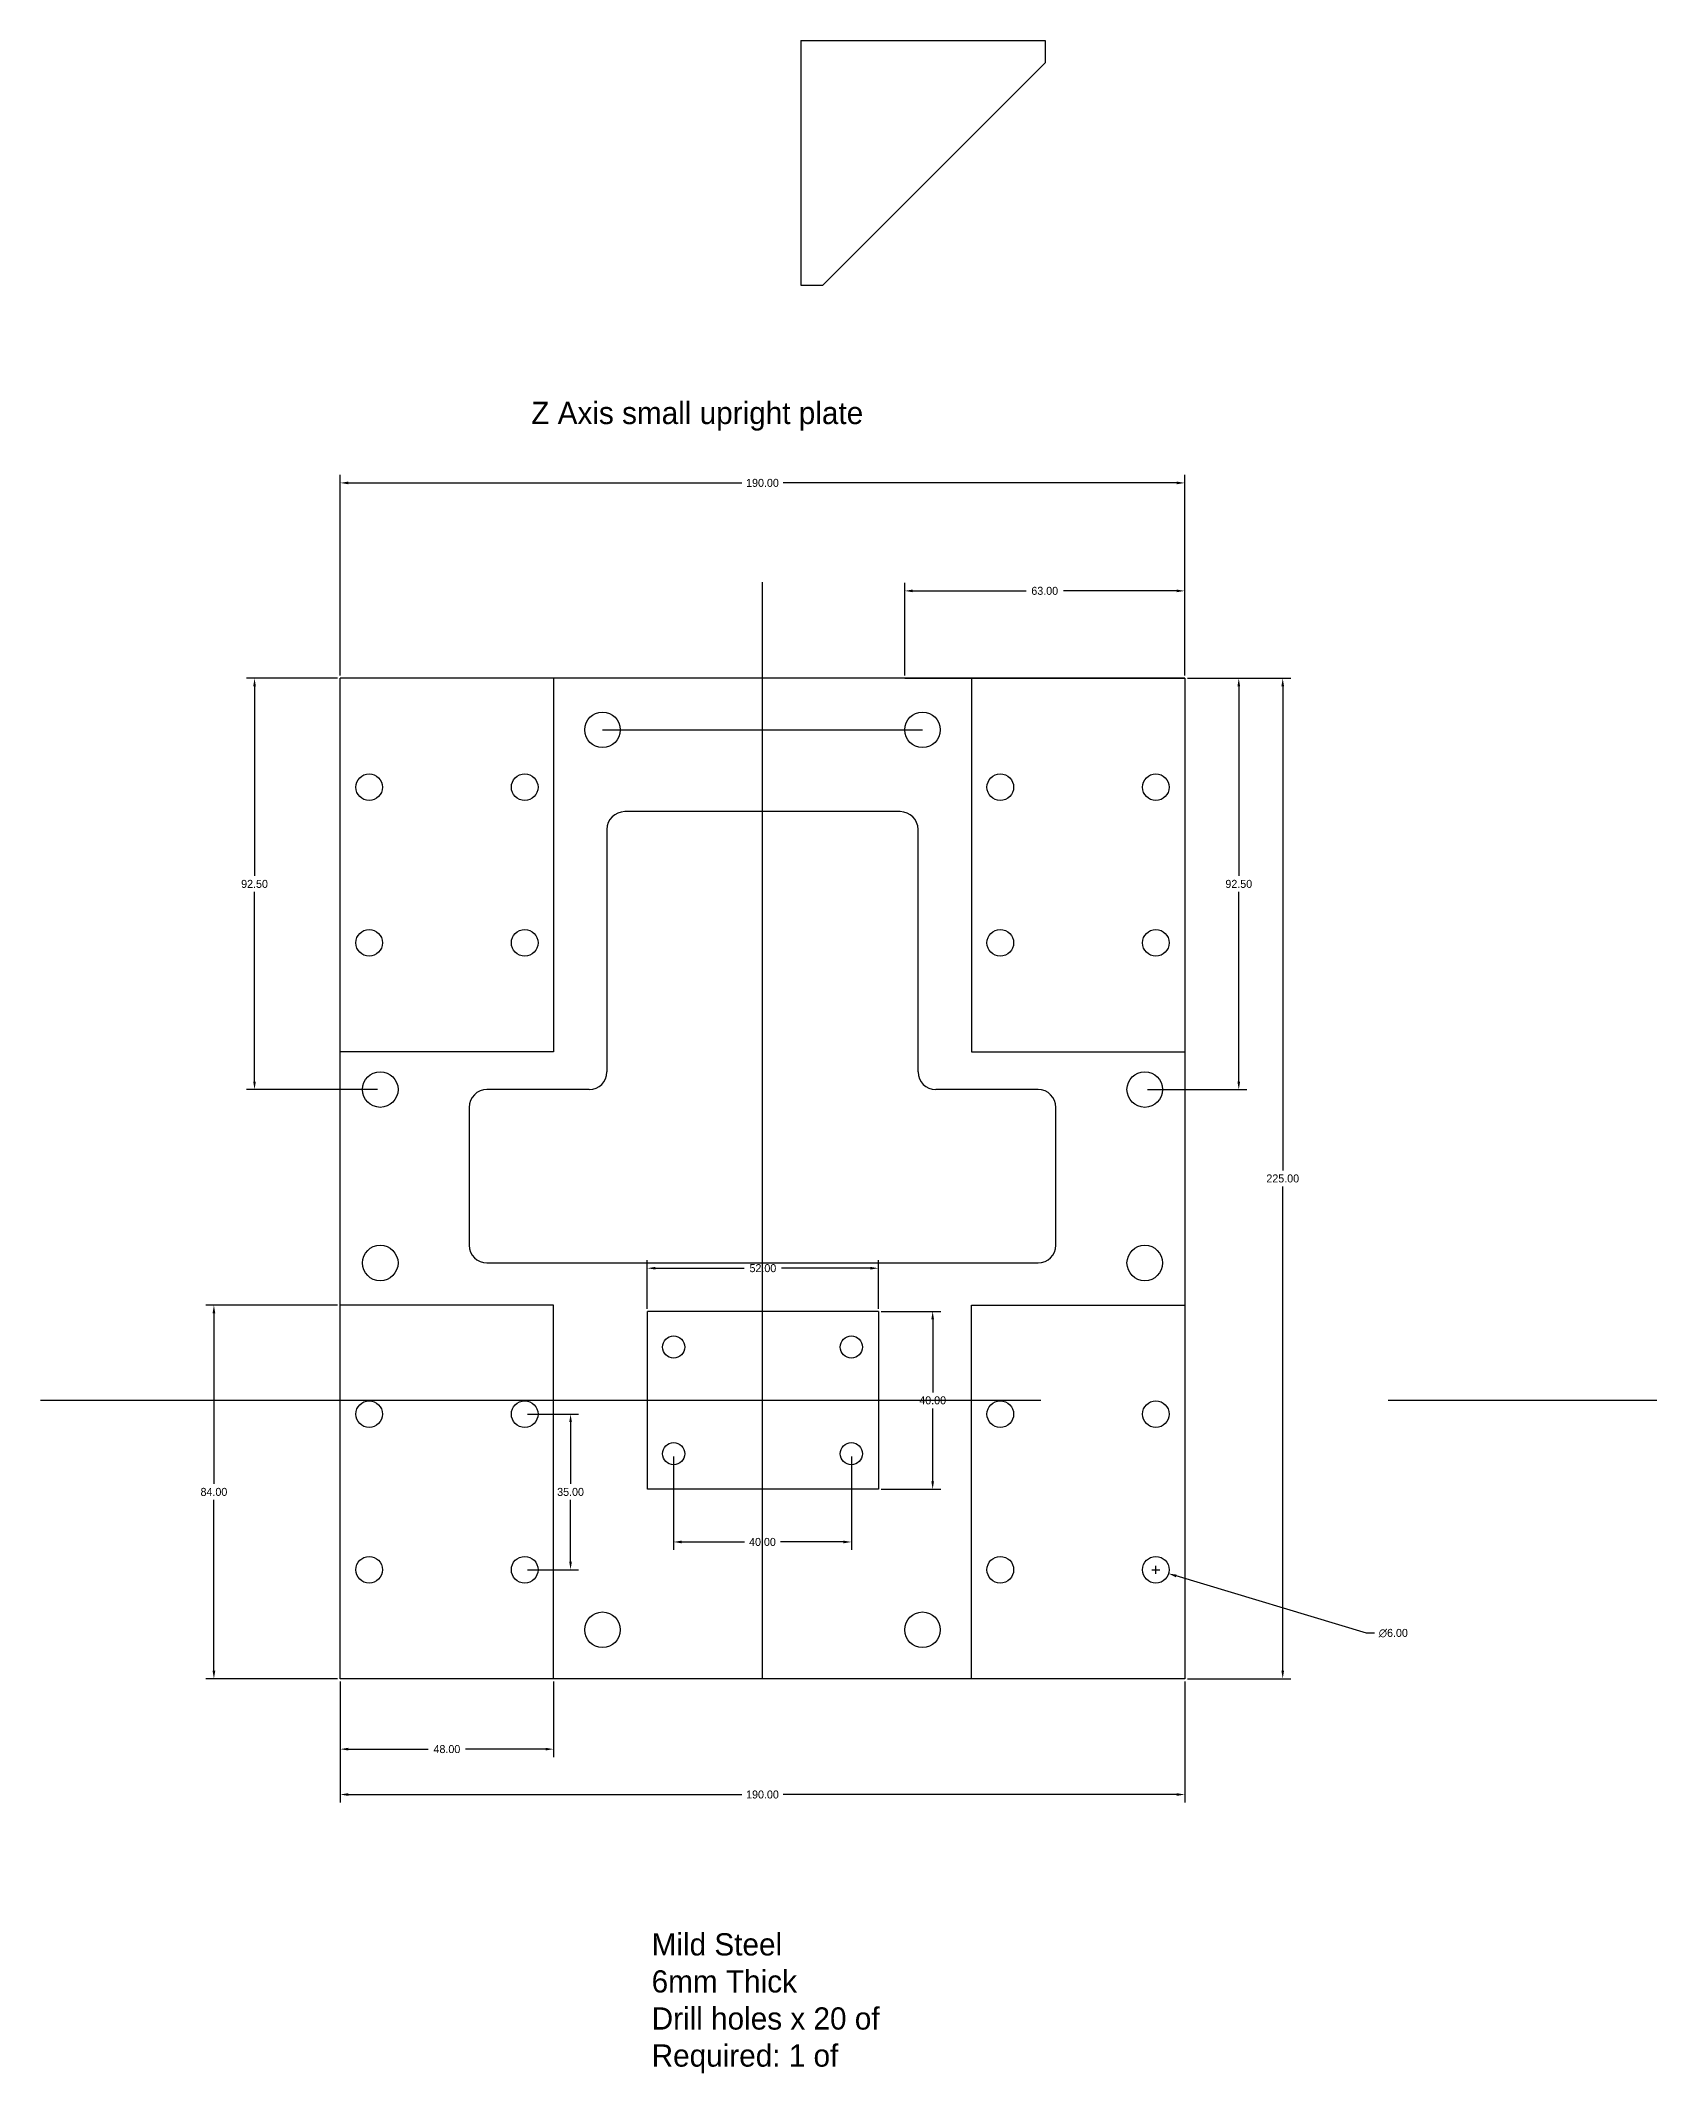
# Model space of a CAD drawing. Header units: inches. Extents: x -932 to -71, y -368 to 154.
# Drawn here: x -932.2 to -570.3, y -356 to 101.1 of the extents above; entities that cross this region are included whole.
import ezdxf

# ---------------------------------------------------------------- set-up
doc = ezdxf.new("R2010")
doc.units = ezdxf.units.IN
doc.header["$MEASUREMENT"] = 0
doc.dimstyles.get("Standard").update_dxf_attribs({"dimscale": 10, "dimtxt": 0.18, "dimasz": 0.18, "dimexe": 0.18, "dimexo": 0.0625, "dimgap": 0.09, "dimtad": 0, "dimtih": 1, "dimtoh": 1, "dimzin": 0, "dimdsep": 46, "dimtxsty": 'Standard', "dimcen": 0.09, "dimadec": 0, "dimazin": 0, "dimtfac": 1, "dimtofl": 0, "dimtmove": 0, "dimatfit": 3, "dimfxl": 1, "dimtolj": 1, "dimtzin": 0, "dimarcsym": 0})

# ---------------------------------------------------------------- blocks, each defined once
blk = doc.blocks.new('*D10')
at = {"color": 0, "lineweight": -2}
for p, q in [((-865.46, -183.28), (-895.06, -183.28)), ((-893.26, -185.08), (-893.26, -223.48)), ((-893.26, -265.48), (-893.26, -227.08)), ((-865.46, -267.28), (-895.06, -267.28))]:
    blk.add_line(p, q, dxfattribs=at)
at = {"color": 0}
for points in [[(-893.56, -185.08), (-892.96, -185.08), (-893.26, -183.28)], [(-893.56, -265.48), (-892.96, -265.48), (-893.26, -267.28)]]:
    blk.add_solid(points, dxfattribs=at)
at = {"layer": 'Defpoints', "color": 0}
for p in [(-893.26, -183.28), (-864.84, -183.28), (-864.84, -267.28)]:
    blk.add_point(p, dxfattribs=at)
at = {"color": 0, "insert": (-893.26, -225.28), "char_height": 1.8, "attachment_point": 5}
blk.add_mtext('\\A1;84.00', dxfattribs=at)
blk = doc.blocks.new('*D11')
at = {"color": 0, "lineweight": -2}
for p, q in [((-864.84, -267.9), (-864.84, -284.92)), ((-816.84, -267.9), (-816.84, -284.92)), ((-863.04, -283.12), (-845.04, -283.12)), ((-818.64, -283.12), (-836.64, -283.12))]:
    blk.add_line(p, q, dxfattribs=at)
at = {"color": 0}
for points in [[(-863.04, -282.82), (-863.04, -283.42), (-864.84, -283.12)], [(-818.64, -282.82), (-818.64, -283.42), (-816.84, -283.12)]]:
    blk.add_solid(points, dxfattribs=at)
at = {"layer": 'Defpoints', "color": 0}
for p in [(-864.84, -267.28), (-816.84, -267.28), (-864.84, -283.12)]:
    blk.add_point(p, dxfattribs=at)
at = {"color": 0, "insert": (-840.84, -283.12), "char_height": 1.8, "attachment_point": 5}
blk.add_mtext('\\A1;48.00', dxfattribs=at)
blk = doc.blocks.new('*D13')
at = {"color": 0, "lineweight": -2}
for p, q in [((-822.71, -207.78), (-811.22, -207.78)), ((-813.02, -209.58), (-813.02, -223.48)), ((-813.02, -240.98), (-813.02, -227.08)), ((-822.71, -242.78), (-811.22, -242.78))]:
    blk.add_line(p, q, dxfattribs=at)
at = {"color": 0}
for points in [[(-813.32, -209.58), (-812.72, -209.58), (-813.02, -207.78)], [(-813.32, -240.98), (-812.72, -240.98), (-813.02, -242.78)]]:
    blk.add_solid(points, dxfattribs=at)
at = {"layer": 'Defpoints', "color": 0}
for p in [(-823.34, -207.78), (-813.02, -207.78), (-823.34, -242.78)]:
    blk.add_point(p, dxfattribs=at)
at = {"color": 0, "insert": (-813.02, -225.28), "char_height": 1.8, "attachment_point": 5}
blk.add_mtext('\\A1;35.00', dxfattribs=at)
blk = doc.blocks.new('*D14')
at = {"color": 0, "lineweight": -2}
for p, q in [((-674.21, -42.28), (-650.99, -42.28)), ((-652.79, -44.08), (-652.79, -152.98)), ((-652.79, -265.48), (-652.79, -156.58)), ((-674.21, -267.28), (-650.99, -267.28))]:
    blk.add_line(p, q, dxfattribs=at)
at = {"color": 0}
for points in [[(-653.09, -44.08), (-652.49, -44.08), (-652.79, -42.28)], [(-653.09, -265.48), (-652.49, -265.48), (-652.79, -267.28)]]:
    blk.add_solid(points, dxfattribs=at)
at = {"layer": 'Defpoints', "color": 0}
for p in [(-674.84, -42.28), (-652.79, -42.28), (-674.84, -267.28)]:
    blk.add_point(p, dxfattribs=at)
at = {"color": 0, "insert": (-652.79, -154.78), "char_height": 1.8, "attachment_point": 5}
blk.add_mtext('\\A1;225.00', dxfattribs=at)
blk = doc.blocks.new('*D15')
at = {"color": 0, "lineweight": -2}
for p, q in [((-737.84, -41.65), (-737.84, -20.82)), ((-736.04, -22.62), (-710.54, -22.62)), ((-676.64, -22.62), (-702.14, -22.62)), ((-674.84, -41.65), (-674.84, -20.82))]:
    blk.add_line(p, q, dxfattribs=at)
at = {"color": 0}
for points in [[(-736.04, -22.32), (-736.04, -22.92), (-737.84, -22.62)], [(-676.64, -22.32), (-676.64, -22.92), (-674.84, -22.62)]]:
    blk.add_solid(points, dxfattribs=at)
at = {"layer": 'Defpoints', "color": 0}
for p in [(-737.84, -22.62), (-737.84, -42.28), (-674.84, -42.28)]:
    blk.add_point(p, dxfattribs=at)
at = {"color": 0, "insert": (-706.34, -22.62), "char_height": 1.8, "attachment_point": 5}
blk.add_mtext('\\A1;63.00', dxfattribs=at)
blk = doc.blocks.new('*D16')
at = {"color": 0, "lineweight": -2}
for p, q in [((-681.34, -243.68), (-681.34, -241.88)), ((-682.24, -242.78), (-680.44, -242.78)), ((-633.91, -257.04), (-676.74, -244.16)), ((-632.11, -257.04), (-633.91, -257.04))]:
    blk.add_line(p, q, dxfattribs=at)
at = {"color": 0}
blk.add_solid([(-676.65, -243.87), (-676.83, -244.45), (-678.46, -243.64)], dxfattribs=at)
at = {"layer": 'Defpoints', "color": 0}
for p in [(-684.21, -241.91), (-678.46, -243.64)]:
    blk.add_point(p, dxfattribs=at)
at = {"color": 0, "insert": (-627.91, -257.04), "char_height": 1.8, "attachment_point": 5}
blk.add_mtext('\\A1;∅6.00', dxfattribs=at)
blk = doc.blocks.new('*D17')
at = {"color": 0, "lineweight": -2}
for p, q in [((-743.12, -184.68), (-729.75, -184.68)), ((-731.55, -186.48), (-731.55, -202.88)), ((-731.55, -222.88), (-731.55, -206.48)), ((-743.12, -224.68), (-729.75, -224.68))]:
    blk.add_line(p, q, dxfattribs=at)
at = {"color": 0}
for points in [[(-731.85, -186.48), (-731.25, -186.48), (-731.55, -184.68)], [(-731.85, -222.88), (-731.25, -222.88), (-731.55, -224.68)]]:
    blk.add_solid(points, dxfattribs=at)
at = {"layer": 'Defpoints', "color": 0}
for p in [(-743.75, -184.68), (-743.75, -224.68), (-731.55, -224.68)]:
    blk.add_point(p, dxfattribs=at)
at = {"color": 0, "insert": (-731.55, -204.68), "char_height": 1.8, "attachment_point": 5}
blk.add_mtext('\\A1;40.00', dxfattribs=at)
blk = doc.blocks.new('*D18')
at = {"color": 0, "lineweight": -2}
for p, q in [((-795.75, -184.06), (-795.75, -173.16)), ((-743.75, -184.06), (-743.75, -173.16)), ((-793.95, -174.96), (-773.95, -174.96)), ((-745.55, -174.96), (-765.55, -174.96))]:
    blk.add_line(p, q, dxfattribs=at)
at = {"color": 0}
for points in [[(-793.95, -174.66), (-793.95, -175.26), (-795.75, -174.96)], [(-745.55, -174.66), (-745.55, -175.26), (-743.75, -174.96)]]:
    blk.add_solid(points, dxfattribs=at)
at = {"layer": 'Defpoints', "color": 0}
for p in [(-795.75, -174.96), (-795.75, -184.68), (-743.75, -184.68)]:
    blk.add_point(p, dxfattribs=at)
at = {"color": 0, "insert": (-769.75, -174.96), "char_height": 1.8, "attachment_point": 5}
blk.add_mtext('\\A1;52.00', dxfattribs=at)
blk = doc.blocks.new('*D19')
at = {"color": 0, "lineweight": -2}
for p, q in [((-864.84, -41.65), (-864.84, 3.46)), ((-863.04, 1.66), (-774.49, 1.66)), ((-676.64, 1.66), (-765.19, 1.66)), ((-674.84, -41.03), (-674.84, 3.46))]:
    blk.add_line(p, q, dxfattribs=at)
at = {"color": 0}
for points in [[(-863.04, 1.96), (-863.04, 1.36), (-864.84, 1.66)], [(-676.64, 1.96), (-676.64, 1.36), (-674.84, 1.66)]]:
    blk.add_solid(points, dxfattribs=at)
at = {"layer": 'Defpoints', "color": 0}
for p in [(-864.84, 1.66), (-864.84, -42.28), (-674.84, -41.65)]:
    blk.add_point(p, dxfattribs=at)
at = {"color": 0, "insert": (-769.84, 1.66), "char_height": 1.8, "attachment_point": 5}
blk.add_mtext('\\A1;190.00', dxfattribs=at)
blk = doc.blocks.new('*D20')
at = {"color": 0, "lineweight": -2}
for p, q in [((-864.84, -267.9), (-864.84, -295.13)), ((-674.84, -267.9), (-674.84, -295.13)), ((-863.04, -293.33), (-774.49, -293.33)), ((-676.64, -293.33), (-765.19, -293.33))]:
    blk.add_line(p, q, dxfattribs=at)
at = {"color": 0}
for points in [[(-863.04, -293.03), (-863.04, -293.63), (-864.84, -293.33)], [(-676.64, -293.03), (-676.64, -293.63), (-674.84, -293.33)]]:
    blk.add_solid(points, dxfattribs=at)
at = {"layer": 'Defpoints', "color": 0}
for p in [(-864.84, -267.28), (-674.84, -267.28), (-674.84, -293.33)]:
    blk.add_point(p, dxfattribs=at)
at = {"color": 0, "insert": (-769.84, -293.33), "char_height": 1.8, "attachment_point": 5}
blk.add_mtext('\\A1;190.00', dxfattribs=at)
blk = doc.blocks.new('*D21')
at = {"color": 0, "lineweight": -2}
for p, q in [((-789.84, -217.31), (-789.84, -238.33)), ((-749.84, -217.31), (-749.84, -238.33)), ((-788.04, -236.53), (-773.89, -236.53)), ((-751.64, -236.53), (-765.79, -236.53))]:
    blk.add_line(p, q, dxfattribs=at)
at = {"color": 0}
for points in [[(-788.04, -236.23), (-788.04, -236.83), (-789.84, -236.53)], [(-751.64, -236.23), (-751.64, -236.83), (-749.84, -236.53)]]:
    blk.add_solid(points, dxfattribs=at)
at = {"layer": 'Defpoints', "color": 0}
for p in [(-789.84, -216.68), (-749.84, -216.68), (-749.84, -236.53)]:
    blk.add_point(p, dxfattribs=at)
at = {"color": 0, "insert": (-769.84, -236.53), "char_height": 1.8, "attachment_point": 5}
blk.add_mtext('\\A1;40.00', dxfattribs=at)
blk = doc.blocks.new('*D28')
at = {"color": 0, "lineweight": -2}
for p, q in [((-865.46, -42.28), (-885.92, -42.28)), ((-884.12, -44.08), (-884.12, -86.73)), ((-884.12, -132.98), (-884.12, -90.33)), ((-856.46, -134.78), (-885.92, -134.78))]:
    blk.add_line(p, q, dxfattribs=at)
at = {"color": 0}
for points in [[(-884.42, -44.08), (-883.82, -44.08), (-884.12, -42.28)], [(-884.42, -132.98), (-883.82, -132.98), (-884.12, -134.78)]]:
    blk.add_solid(points, dxfattribs=at)
at = {"layer": 'Defpoints', "color": 0}
for p in [(-864.84, -42.28), (-884.12, -134.78), (-855.84, -134.78)]:
    blk.add_point(p, dxfattribs=at)
at = {"color": 0, "insert": (-884.12, -88.53), "char_height": 1.8, "attachment_point": 5}
blk.add_mtext('\\A1;92.50', dxfattribs=at)
blk = doc.blocks.new('*D29')
at = {"color": 0, "lineweight": -2}
for p, q in [((-674.21, -42.28), (-660.88, -42.28)), ((-662.68, -44.08), (-662.68, -86.73)), ((-662.68, -132.98), (-662.68, -90.33)), ((-683.21, -134.78), (-660.88, -134.78))]:
    blk.add_line(p, q, dxfattribs=at)
at = {"color": 0}
for points in [[(-662.98, -44.08), (-662.38, -44.08), (-662.68, -42.28)], [(-662.98, -132.98), (-662.38, -132.98), (-662.68, -134.78)]]:
    blk.add_solid(points, dxfattribs=at)
at = {"layer": 'Defpoints', "color": 0}
for p in [(-674.84, -42.28), (-683.83, -134.78), (-662.68, -134.78)]:
    blk.add_point(p, dxfattribs=at)
at = {"color": 0, "insert": (-662.68, -88.53), "char_height": 1.8, "attachment_point": 5}
blk.add_mtext('\\A1;92.50', dxfattribs=at)

msp = doc.modelspace()

# ---------------------------------------------------------------- linework, layer by layer
for p, q in [((-761.226, 101.128), (-706.226, 101.128)), ((-761.226, 101.128), (-761.226, 46.128)), ((-706.226, 101.128), (-706.226, 96.128)), ((-756.226, 46.128), (-706.226, 96.128)), ((-761.226, 46.128), (-756.226, 46.128)), ((-864.837, -267.276), (-864.837, -42.276)), ((-674.837, -42.276), (-864.837, -42.276)), ((-737.837, -42.276), (-674.837, -42.276)), ((-674.837, -42.276), (-674.837, -267.276)), ((-738.837, -72.276), (-800.837, -72.276)), ((-804.837, -76.276), (-804.837, -130.776)), ((-734.837, -130.776), (-734.837, -76.276)), ((-808.837, -134.776), (-831.837, -134.776)), ((-707.834, -134.776), (-730.837, -134.776)), ((-835.837, -138.776), (-835.837, -169.776)), ((-703.834, -169.776), (-703.834, -138.776)), ((-831.837, -173.776), (-707.834, -173.776)), ((-674.837, -267.276), (-864.837, -267.276))]:
    msp.add_line(p, q)
at = {"color": 5}
for p, q in [((-769.837, -267.276), (-769.837, -20.666)), ((-816.837, -42.276), (-816.837, -126.276)), ((-722.837, -42.276), (-722.837, -126.276)), ((-805.834, -53.879), (-733.834, -53.879)), ((-816.837, -126.276), (-864.837, -126.276)), ((-722.837, -126.276), (-674.837, -126.276)), ((-816.837, -183.276), (-864.837, -183.276)), ((-816.837, -267.276), (-816.837, -183.276)), ((-743.746, -184.685), (-795.746, -184.685)), ((-795.746, -224.685), (-795.746, -184.685)), ((-743.746, -184.685), (-743.746, -224.685)), ((-722.837, -267.276), (-722.837, -183.276)), ((-722.837, -183.276), (-674.837, -183.276)), ((-707.246, -204.685), (-932.246, -204.685)), ((-304.899, -204.685), (-629.098, -204.685)), ((-743.746, -224.685), (-795.746, -224.685))]:
    msp.add_line(p, q, dxfattribs=at)
for centre, radius in [((-805.834, -53.879), 4), ((-733.834, -53.879), 4), ((-858.337, -66.776), 3), ((-823.337, -66.776), 3), ((-716.337, -66.776), 3), ((-681.337, -66.776), 3), ((-858.337, -101.776), 3), ((-823.337, -101.776), 3), ((-716.337, -101.776), 3), ((-681.337, -101.776), 3), ((-855.837, -134.776), 4), ((-683.834, -134.776), 4), ((-855.837, -173.776), 4), ((-683.834, -173.776), 4), ((-789.836, -192.685), 2.5), ((-749.836, -192.685), 2.5), ((-858.337, -207.776), 3), ((-823.337, -207.776), 3), ((-716.337, -207.776), 3), ((-681.337, -207.776), 3), ((-789.836, -216.685), 2.5), ((-749.836, -216.685), 2.5), ((-858.337, -242.776), 3), ((-823.337, -242.776), 3), ((-716.337, -242.776), 3), ((-681.337, -242.776), 3), ((-805.834, -256.276), 4), ((-733.834, -256.276), 4)]:
    msp.add_circle(centre, radius)
for centre, start, end in [((-800.837, -76.276), 90, 180), ((-738.837, -76.276), 0, 90), ((-808.837, -130.776), 270, 0), ((-730.837, -130.776), 180, 270), ((-831.837, -138.776), 90, 180), ((-707.834, -138.776), 0, 90), ((-831.837, -169.776), 180, 270), ((-707.834, -169.776), 270, 0)]:
    msp.add_arc(centre, 4, start, end)

# ---------------------------------------------------------------- texts
at = {"char_height": 5, "attachment_point": 1}
for s, insert, width in [('Z Axis small upright plate', (-821.863, 19.898), 252.67209), ('Mild Steel\\P6mm Thick\\PDrill holes x 20 of\\PRequired: 1 of', (-794.777, -324.525), 112.92759)]:
    msp.add_mtext(s, dxfattribs=dict(at, insert=insert, width=width))

# ---------------------------------------------------------------- dimensions: what is measured, and where the dimension line sits
at = {"color": 5}
for base, p1, p2, angle, picture, middle in [((-864.837, 1.656), (-674.837, -41.651), (-864.837, -42.276), 180, '*D19', (-769.837, 1.656)), ((-737.837, -22.622), (-674.837, -42.276), (-737.837, -42.276), 180, '*D15', (-706.337, -22.622)), ((-884.124, -134.776), (-864.837, -42.276), (-855.837, -134.776), 90, '*D28', (-884.124, -88.526)), ((-662.676, -134.776), (-674.837, -42.276), (-683.834, -134.776), 90, '*D29', (-662.676, -88.526)), ((-652.785, -42.276), (-674.837, -267.276), (-674.837, -42.276), 270, '*D14', (-652.785, -154.776)), ((-893.261, -183.276), (-864.837, -267.276), (-864.837, -183.276), 270, '*D10', (-893.261, -225.276)), ((-731.551, -224.685), (-743.746, -184.685), (-743.746, -224.685), 270, '*D17', (-731.551, -204.685)), ((-813.024, -207.776), (-823.337, -242.776), (-823.337, -207.776), 270, '*D13', (-813.024, -225.276)), ((-864.837, -283.116), (-816.837, -267.276), (-864.837, -267.276), 180, '*D11', (-840.837, -283.116))]:
    dim = msp.add_linear_dim(base=base, p1=p1, p2=p2, angle=angle, dimstyle='Standard', dxfattribs=at)
    dim.commit()
    dim.dimension.update_dxf_attribs({"geometry": picture, "text_midpoint": middle})
for base, p1, p2, picture, middle in [((-795.746, -174.965), (-743.746, -184.685), (-795.746, -184.685), '*D18', (-769.746, -174.965)), ((-749.836, -236.532), (-789.836, -216.685), (-749.836, -216.685), '*D21', (-769.836, -236.532)), ((-674.837, -293.326), (-864.837, -267.276), (-674.837, -267.276), '*D20', (-769.837, -293.326))]:
    dim = msp.add_linear_dim(base=base, p1=p1, p2=p2, dimstyle='Standard', dxfattribs=at)
    dim.commit()
    dim.dimension.update_dxf_attribs({"geometry": picture, "text_midpoint": middle})
dim = msp.add_diameter_dim_2p(p1=(-684.21, -241.913), p2=(-678.464, -243.64), dimstyle='Standard', dxfattribs=at)
dim.commit()
dim.dimension.update_dxf_attribs({"geometry": '*D16', "text_midpoint": (-627.907, -257.037), "dimtype": 163})

doc.saveas('drawing.dxf')
